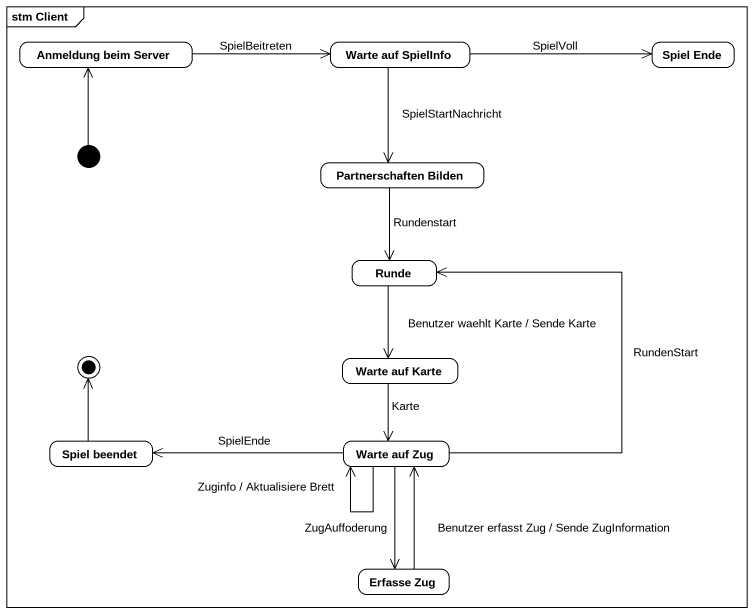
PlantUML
@startuml
mainframe stm Client
hide empty description
state "Anmeldung beim Server" as Anmeldung_beim_Server
state "Warte auf SpielInfo" as Warte_auf_SpielInfo
state "Spiel Ende" as Spiel_Ende
state "Partnerschaften Bilden" as Partnerschaften_Bilden
state Runde
state "Warte auf Karte" as Warte_auf_Karte
state "Spiel beendet" as Spiel_beendet
state "Warte auf Zug" as Warte_auf_Zug
state "Erfasse Zug" as Erfasse_Zug
[*] -up-> Anmeldung_beim_Server
Anmeldung_beim_Server -right-> Warte_auf_SpielInfo : SpielBeitreten
Warte_auf_SpielInfo -right-> Spiel_Ende : SpielVoll
Warte_auf_SpielInfo --> Partnerschaften_Bilden : SpielStartNachricht
Partnerschaften_Bilden --> Runde : Rundenstart
Runde --> Warte_auf_Karte : Benutzer waehlt Karte / Sende Karte
Warte_auf_Karte --> Warte_auf_Zug : Karte
Warte_auf_Zug -up-> Runde : RundenStart
Warte_auf_Zug -left-> Spiel_beendet : SpielEnde
Warte_auf_Zug --> Warte_auf_Zug : Zuginfo / Aktualisiere Brett
Warte_auf_Zug --> Erfasse_Zug : ZugAuffoderung
Erfasse_Zug -up-> Warte_auf_Zug : Benutzer erfasst Zug / Sende ZugInformation
Spiel_beendet -up-> [*]
@enduml
